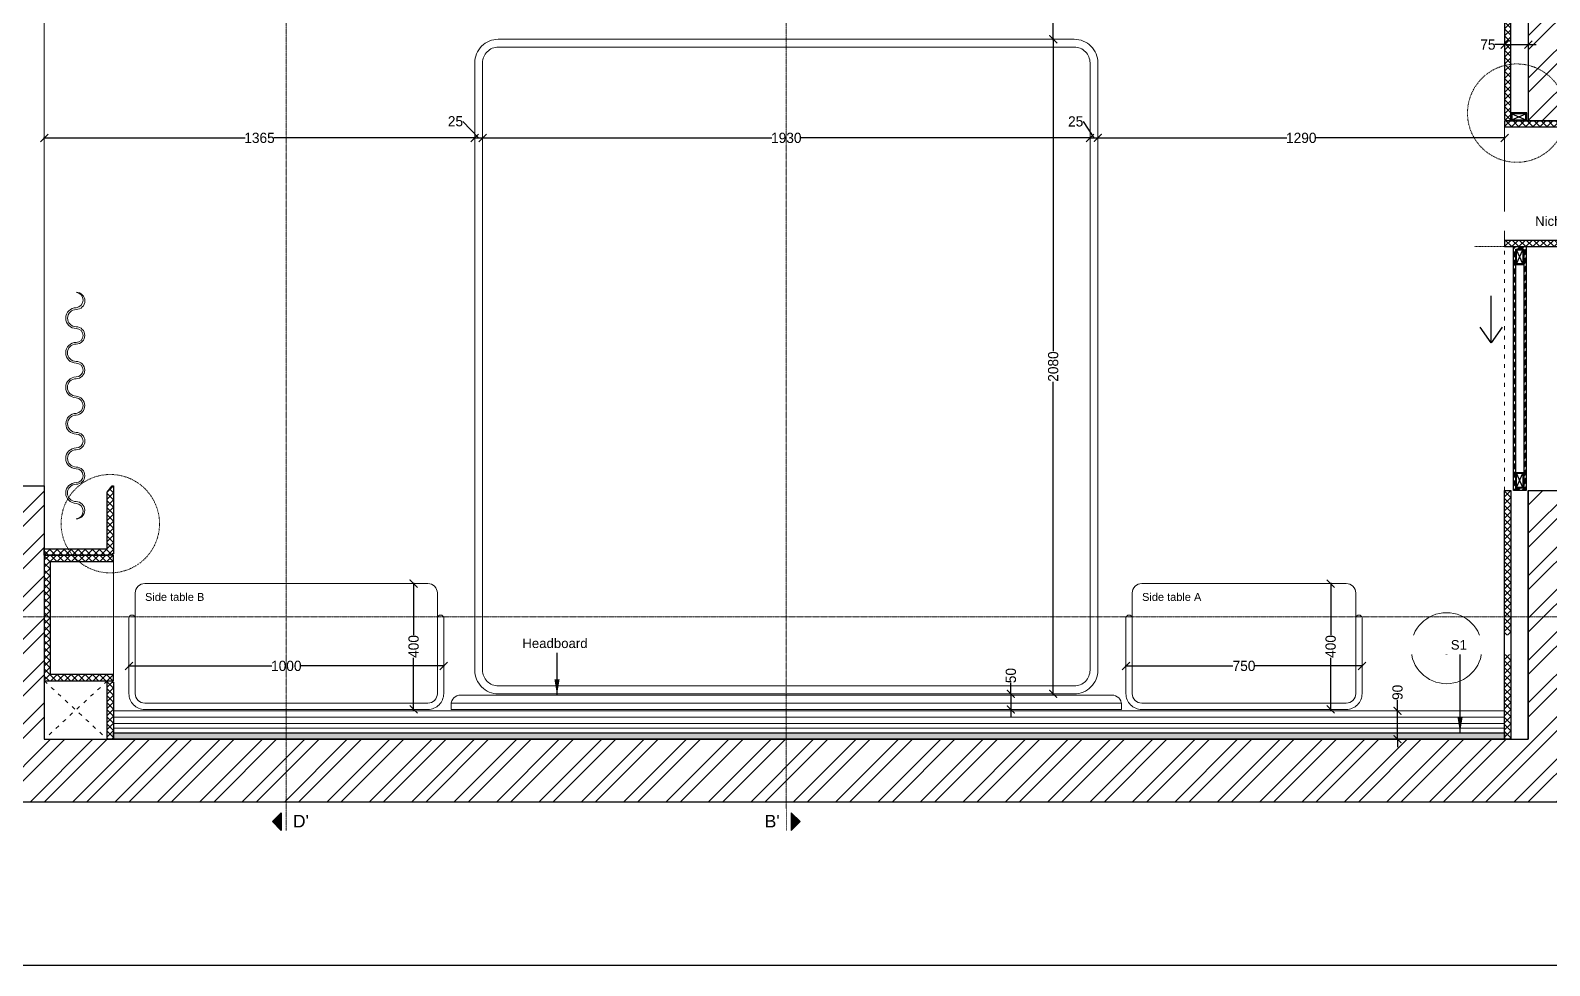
# Model space of a CAD drawing. Header units: millimetres. Extents: x 75500 to 345360, y -224327 to 19532.
# Drawn here: x 202431 to 207258, y -110574 to -107602 of the extents above; entities that cross this region are included whole.
import ezdxf

# ---------------------------------------------------------------- set-up
doc = ezdxf.new("R2010")
doc.units = ezdxf.units.MM
doc.header["$LTSCALE"] = 0.01
for name, pattern in [('ACAD_ISO03W100', [30, 12, -18]), ('CENTER', [50.8, 31.75, -6.35, 6.35, -6.35]), ('ZWCAD_ISO03W100', [30, 12, -18])]:
    doc.linetypes.add(name, pattern=pattern)
doc.layers.add('A- Ele 4', color=250, linetype='Continuous', lineweight=15, true_color=0x333333)
doc.layers.add('A- Wall Hatch', color=8, linetype='Continuous')
doc.layers.add('e .05', color=253, linetype='Continuous')
for name, color, linetype, lineweight in [('A-Ele 6', 250, 'Continuous', 0), ('A-WALL', 7, 'Continuous', 30), ('arch-e_0.1', 1, 'Continuous', 9), ('Cut', 1, 'Continuous', 25), ('ele 0.1', 252, 'Continuous', 13), ('furniture section', 7, 'Continuous', 25), ('hatch', 251, 'Continuous', 0), ('Lights', 14, 'Continuous', 20)]:
    doc.layers.add(name, color=color, linetype=linetype, lineweight=lineweight)
doc.styles.add('Arial', font='arial.ttf')
doc.styles.add('ISOCP2', font='GOTHIC.TTF')
doc.styles.get("Standard").update_dxf_attribs({"font": 'arial.ttf'})
doc.dimstyles.new('77', dxfattribs={"dimscale": 0.25, "dimtxt": 130, "dimasz": 100, "dimexe": 5, "dimexo": 1, "dimgap": 0.25, "dimtad": 0, "dimdec": 0, "dimrnd": 5, "dimzin": 0, "dimdsep": 46, "dimtxsty": 'ISOCP2', "dimblk": 'ARCHTICK', "dimcen": 0, "dimdle": 100, "dimclrd": 1, "dimclre": 256, "dimclrt": 256, "dimazin": 0, "dimtm": 1e-09, "dimtfac": 1, "dimtdec": 0, "dimtmove": 1, "dimatfit": 0, "dimfxl": 1, "dimtolj": 1, "dimtzin": 12, "dimlwd": -1, "dimlwe": -1, "dimarcsym": 0})
doc.dimstyles.new('MIGCS IN MM 1 100', dxfattribs={"dimtxt": 40, "dimasz": 30, "dimexe": 180, "dimexo": 100, "dimgap": 25, "dimtad": 0, "dimdec": 0, "dimzin": 0, "dimdsep": 46, "dimtxsty": 'Standard', "dimblk": 'ARCHTICK', "dimcen": 150, "dimse1": 1, "dimse2": 1, "dimclrd": 3, "dimclre": 3, "dimclrt": 3, "dimadec": 0, "dimazin": 0, "dimtfac": 1, "dimtdec": 0, "dimtix": 1, "dimtmove": 2, "dimatfit": 3, "dimfxl": 1, "dimtolj": 1, "dimtzin": 0, "dimarcsym": 0})

# ---------------------------------------------------------------- blocks, each defined once
blk = doc.blocks.new('ASDFGBwrg')
at = {"layer": 'Cut'}
h = blk.add_hatch(color=256, dxfattribs=at)
h.dxf.hatch_style = 1
h.paths.add_polyline_path([(87923.9, 2882.8), (87923.9, 2857.8), (87973.9, 2857.8), (87973.9, 2882.8)])
h.paths.add_polyline_path([(87926.4, 2880.3), (87926.4, 2860.3), (87971.4, 2860.3), (87971.4, 2880.3)], flags=16)
for p, q in [((87926.4, 2880.3), (87971.4, 2860.3)), ((87926.4, 2860.3), (87971.4, 2880.3))]:
    blk.add_line(p, q, dxfattribs=at)
for points in [[(87923.9, 2882.8), (87973.9, 2882.8), (87973.9, 2857.8), (87923.9, 2857.8)], [(87926.4, 2880.3), (87971.4, 2880.3), (87971.4, 2860.3), (87926.4, 2860.3)]]:
    blk.add_lwpolyline(points, close=True, dxfattribs=at)
blk = doc.blocks.new('_ARCHTICK')
at = {"color": 0, "linetype": 'ByBlock', "const_width": 0.15}
blk.add_lwpolyline([(-0.5, -0.5), (0.5, 0.5)], dxfattribs=at)
blk = doc.blocks.new('*D195')
at = {"color": 1, "ltscale": 4, "transparency": 16777216}
for p, q in [((202473.1, -107943.5), (203113.3, -107943.5)), ((203845.6, -107943.5), (203205.3, -107943.5))]:
    blk.add_line(p, q, dxfattribs=at)
at = {"layer": 'Defpoints', "color": 0, "transparency": 16777216}
for p in [(203843.1, -107943.5), (202475.6, -107991.5), (203843.1, -107991.5)]:
    blk.add_point(p, dxfattribs=at)
at = {"color": 1, "transparency": 16777216, "xscale": 25, "yscale": 25, "zscale": 25, "rotation": 180}
blk.add_blockref('_ARCHTICK', (202475.6, -107943.5), dxfattribs=at)
at = {"color": 1, "transparency": 16777216, "xscale": 25, "yscale": 25, "zscale": 25}
blk.add_blockref('_ARCHTICK', (203843.1, -107943.5), dxfattribs=at)
at = {"transparency": 16777216, "insert": (203159.3, -107943.5), "char_height": 32.5, "attachment_point": 5, "style": 'ISOCP2'}
blk.add_mtext('\\A1;1365', dxfattribs=at)
blk = doc.blocks.new('*D196')
at = {"color": 1, "ltscale": 4, "transparency": 16777216}
for p, q in [((203865.6, -107943.5), (204786.8, -107943.5)), ((205800.6, -107943.5), (204879.4, -107943.5))]:
    blk.add_line(p, q, dxfattribs=at)
at = {"layer": 'Defpoints', "color": 0, "transparency": 16777216}
for p in [(205798.1, -107943.5), (203868.1, -108056.2), (205798.1, -108056.2)]:
    blk.add_point(p, dxfattribs=at)
at = {"color": 1, "transparency": 16777216, "xscale": 25, "yscale": 25, "zscale": 25, "rotation": 180}
blk.add_blockref('_ARCHTICK', (203868.1, -107943.5), dxfattribs=at)
at = {"color": 1, "transparency": 16777216, "xscale": 25, "yscale": 25, "zscale": 25}
blk.add_blockref('_ARCHTICK', (205798.1, -107943.5), dxfattribs=at)
at = {"transparency": 16777216, "insert": (204833.1, -107943.5), "char_height": 32.5, "attachment_point": 5, "style": 'ISOCP2'}
blk.add_mtext('\\A1;1930', dxfattribs=at)
blk = doc.blocks.new('*D197')
at = {"color": 1, "ltscale": 4, "transparency": 16777216}
for p, q in [((205820.6, -107943.5), (206423.1, -107943.5)), ((207118.1, -107943.5), (206515.6, -107943.5))]:
    blk.add_line(p, q, dxfattribs=at)
at = {"layer": 'Defpoints', "color": 0, "transparency": 16777216}
for p in [(207115.6, -107943.5), (205823.1, -108033), (207115.6, -108033)]:
    blk.add_point(p, dxfattribs=at)
at = {"color": 1, "transparency": 16777216, "xscale": 25, "yscale": 25, "zscale": 25, "rotation": 180}
blk.add_blockref('_ARCHTICK', (205823.1, -107943.5), dxfattribs=at)
at = {"color": 1, "transparency": 16777216, "xscale": 25, "yscale": 25, "zscale": 25}
blk.add_blockref('_ARCHTICK', (207115.6, -107943.5), dxfattribs=at)
at = {"transparency": 16777216, "insert": (206469.3, -107943.5), "char_height": 32.5, "attachment_point": 5, "style": 'ISOCP2'}
blk.add_mtext('\\A1;1290', dxfattribs=at)
blk = doc.blocks.new('*D198')
at = {"color": 1, "ltscale": 4, "transparency": 16777216}
for p, q in [((203805.3, -107890.8), (203805.4, -107890.8)), ((203805.4, -107890.8), (203855.6, -107943.5)), ((203843.1, -107943.5), (203818.1, -107943.5)), ((203843.1, -107943.5), (203868.1, -107943.5)), ((203868.1, -107943.5), (203893.1, -107943.5))]:
    blk.add_line(p, q, dxfattribs=at)
at = {"layer": 'Defpoints', "color": 0, "transparency": 16777216}
for p in [(203868.1, -107943.5), (203843.1, -108056.2), (203868.1, -108056.2)]:
    blk.add_point(p, dxfattribs=at)
at = {"color": 1, "transparency": 16777216, "xscale": 25, "yscale": 25, "zscale": 25}
blk.add_blockref('_ARCHTICK', (203843.1, -107943.5), dxfattribs=at)
at = {"color": 1, "transparency": 16777216, "xscale": 25, "yscale": 25, "zscale": 25, "rotation": 180}
blk.add_blockref('_ARCHTICK', (203868.1, -107943.5), dxfattribs=at)
at = {"transparency": 16777216, "insert": (203781.9, -107890.8), "char_height": 32.5, "attachment_point": 5, "style": 'ISOCP2'}
blk.add_mtext('\\A1;25', dxfattribs=at)
blk = doc.blocks.new('*D199')
at = {"color": 1, "ltscale": 4, "transparency": 16777216}
for p, q in [((205776.1, -107891.2), (205776.2, -107891.2)), ((205776.2, -107891.2), (205810.6, -107943.5)), ((205798.1, -107943.5), (205773.1, -107943.5)), ((205798.1, -107943.5), (205823.1, -107943.5)), ((205823.1, -107943.5), (205848.1, -107943.5))]:
    blk.add_line(p, q, dxfattribs=at)
at = {"layer": 'Defpoints', "color": 0, "transparency": 16777216}
for p in [(205823.1, -107943.5), (205798.1, -108056.2), (205823.1, -108056.2)]:
    blk.add_point(p, dxfattribs=at)
at = {"color": 1, "transparency": 16777216, "xscale": 25, "yscale": 25, "zscale": 25}
blk.add_blockref('_ARCHTICK', (205798.1, -107943.5), dxfattribs=at)
at = {"color": 1, "transparency": 16777216, "xscale": 25, "yscale": 25, "zscale": 25, "rotation": 180}
blk.add_blockref('_ARCHTICK', (205823.1, -107943.5), dxfattribs=at)
at = {"transparency": 16777216, "insert": (205752.6, -107891.2), "char_height": 32.5, "attachment_point": 5, "style": 'ISOCP2'}
blk.add_mtext('\\A1;25', dxfattribs=at)
blk = doc.blocks.new('*D200')
at = {"color": 1, "ltscale": 4, "transparency": 16777216}
for p, q in [((206562.8, -109357), (206562.8, -109523.1)), ((206562.8, -109762), (206562.8, -109595.9))]:
    blk.add_line(p, q, dxfattribs=at)
at = {"layer": 'Defpoints', "color": 0, "transparency": 16777216}
for p in [(206544.7, -109359.5), (206562.8, -109359.5), (206544.7, -109759.5)]:
    blk.add_point(p, dxfattribs=at)
at = {"color": 1, "transparency": 16777216, "xscale": 25, "yscale": 25, "zscale": 25}
for p, rotation in [((206562.8, -109359.5), 90), ((206562.8, -109759.5), 270)]:
    blk.add_blockref('_ARCHTICK', p, dxfattribs=dict(at, rotation=rotation))
at = {"transparency": 16777216, "insert": (206562.8, -109559.5), "char_height": 32.5, "attachment_point": 5, "rotation": 90, "style": 'ISOCP2'}
blk.add_mtext('\\A1;400', dxfattribs=at)
blk = doc.blocks.new('*D201')
at = {"color": 1, "ltscale": 4, "transparency": 16777216}
for p, q in [((202742, -109621.3), (203198.2, -109621.3)), ((203747, -109621.3), (203290.7, -109621.3))]:
    blk.add_line(p, q, dxfattribs=at)
at = {"layer": 'Defpoints', "color": 0, "transparency": 16777216}
for p in [(203744.5, -109621.3), (202744.5, -109632.7), (203744.5, -109632.7)]:
    blk.add_point(p, dxfattribs=at)
at = {"color": 1, "transparency": 16777216, "xscale": 25, "yscale": 25, "zscale": 25, "rotation": 180}
blk.add_blockref('_ARCHTICK', (202744.5, -109621.3), dxfattribs=at)
at = {"color": 1, "transparency": 16777216, "xscale": 25, "yscale": 25, "zscale": 25}
blk.add_blockref('_ARCHTICK', (203744.5, -109621.3), dxfattribs=at)
at = {"transparency": 16777216, "insert": (203244.5, -109621.3), "char_height": 32.5, "attachment_point": 5, "style": 'ISOCP2'}
blk.add_mtext('\\A1;1000', dxfattribs=at)
blk = doc.blocks.new('*D202')
at = {"color": 1, "ltscale": 4, "transparency": 16777216}
for p, q in [((203649, -109357), (203649, -109523.1)), ((203649, -109762), (203649, -109595.9))]:
    blk.add_line(p, q, dxfattribs=at)
at = {"layer": 'Defpoints', "color": 0, "transparency": 16777216}
for p in [(203631, -109359.5), (203649, -109359.5), (203631, -109759.5)]:
    blk.add_point(p, dxfattribs=at)
at = {"color": 1, "transparency": 16777216, "xscale": 25, "yscale": 25, "zscale": 25}
for p, rotation in [((203649, -109359.5), 90), ((203649, -109759.5), 270)]:
    blk.add_blockref('_ARCHTICK', p, dxfattribs=dict(at, rotation=rotation))
at = {"transparency": 16777216, "insert": (203649, -109559.5), "char_height": 32.5, "attachment_point": 5, "rotation": 90, "style": 'ISOCP2'}
blk.add_mtext('\\A1;400', dxfattribs=at)
blk = doc.blocks.new('*D203')
at = {"color": 1, "ltscale": 4, "transparency": 16777216}
for p, q in [((206775.2, -109764), (206775.2, -109728.7)), ((206775.2, -109764), (206775.2, -109739)), ((206775.2, -109854), (206775.2, -109764)), ((206775.2, -109854), (206775.2, -109879))]:
    blk.add_line(p, q, dxfattribs=at)
at = {"layer": 'Defpoints', "color": 0, "transparency": 16777216}
for p in [(206775.2, -109764), (206831.5, -109764), (206831.5, -109854)]:
    blk.add_point(p, dxfattribs=at)
at = {"color": 1, "transparency": 16777216, "xscale": 25, "yscale": 25, "zscale": 25}
for p, rotation in [((206775.2, -109764), 270), ((206775.2, -109854), 90)]:
    blk.add_blockref('_ARCHTICK', p, dxfattribs=dict(at, rotation=rotation))
at = {"transparency": 16777216, "insert": (206775.2, -109705.4), "char_height": 32.5, "attachment_point": 5, "rotation": 90, "style": 'ISOCP2'}
blk.add_mtext('\\A1;90', dxfattribs=at)
blk = doc.blocks.new('*D204')
at = {"color": 1, "ltscale": 4, "transparency": 16777216}
for p, q in [((205909.9, -109621.3), (206252.1, -109621.3)), ((206664.9, -109621.3), (206322.7, -109621.3))]:
    blk.add_line(p, q, dxfattribs=at)
at = {"layer": 'Defpoints', "color": 0, "transparency": 16777216}
for p in [(205912.4, -109549.5), (206662.4, -109549.5), (206662.4, -109621.3)]:
    blk.add_point(p, dxfattribs=at)
at = {"color": 1, "transparency": 16777216, "xscale": 25, "yscale": 25, "zscale": 25, "rotation": 180}
blk.add_blockref('_ARCHTICK', (205912.4, -109621.3), dxfattribs=at)
at = {"color": 1, "transparency": 16777216, "xscale": 25, "yscale": 25, "zscale": 25}
blk.add_blockref('_ARCHTICK', (206662.4, -109621.3), dxfattribs=at)
at = {"transparency": 16777216, "insert": (206287.4, -109621.3), "char_height": 32.5, "attachment_point": 5, "style": 'ISOCP2'}
blk.add_mtext('\\A1;750', dxfattribs=at)
blk = doc.blocks.new('*D212')
at = {"color": 1, "ltscale": 4, "transparency": 16777216}
for p, q in [((205681.2, -106585.5), (205681.2, -107062.7)), ((205681.2, -107632.5), (205681.2, -107155.3))]:
    blk.add_line(p, q, dxfattribs=at)
at = {"layer": 'Defpoints', "color": 0, "transparency": 16777216}
for p in [(205635.5, -106588), (205635.5, -107630), (205681.2, -107630)]:
    blk.add_point(p, dxfattribs=at)
at = {"color": 1, "transparency": 16777216, "xscale": 25, "yscale": 25, "zscale": 25}
for p, rotation in [((205681.2, -106588), 90), ((205681.2, -107630), 270)]:
    blk.add_blockref('_ARCHTICK', p, dxfattribs=dict(at, rotation=rotation))
at = {"transparency": 16777216, "insert": (205681.2, -107109), "char_height": 32.5, "attachment_point": 5, "rotation": 90, "style": 'ISOCP2'}
blk.add_mtext('\\A1;1040', dxfattribs=at)
blk = doc.blocks.new('*D213')
at = {"color": 1, "ltscale": 4, "transparency": 16777216}
for p, q in [((205681.2, -107627.5), (205681.2, -108621.2)), ((205681.2, -109712.5), (205681.2, -108718.8))]:
    blk.add_line(p, q, dxfattribs=at)
at = {"layer": 'Defpoints', "color": 0, "transparency": 16777216}
for p in [(205705.2, -107630), (205681.2, -109710), (205705.2, -109710)]:
    blk.add_point(p, dxfattribs=at)
at = {"color": 1, "transparency": 16777216, "xscale": 25, "yscale": 25, "zscale": 25}
for p, rotation in [((205681.2, -107630), 90), ((205681.2, -109710), 270)]:
    blk.add_blockref('_ARCHTICK', p, dxfattribs=dict(at, rotation=rotation))
at = {"transparency": 16777216, "insert": (205681.2, -108670), "char_height": 32.5, "attachment_point": 5, "rotation": 90, "style": 'ISOCP2'}
blk.add_mtext('\\A1;2080', dxfattribs=at)
blk = doc.blocks.new('*D214')
at = {"color": 1, "ltscale": 4, "transparency": 16777216}
for p, q in [((205546.7, -109710), (205546.7, -109675.5)), ((205546.7, -109710), (205546.7, -109685)), ((205546.7, -109710), (205546.7, -109760)), ((205546.7, -109760), (205546.7, -109785))]:
    blk.add_line(p, q, dxfattribs=at)
at = {"layer": 'Defpoints', "color": 0, "transparency": 16777216}
for p in [(205570.7, -109710), (205546.7, -109760), (205570.7, -109760)]:
    blk.add_point(p, dxfattribs=at)
at = {"color": 1, "transparency": 16777216, "xscale": 25, "yscale": 25, "zscale": 25}
for p, rotation in [((205546.7, -109710), 270), ((205546.7, -109760), 90)]:
    blk.add_blockref('_ARCHTICK', p, dxfattribs=dict(at, rotation=rotation))
at = {"transparency": 16777216, "insert": (205546.7, -109652), "char_height": 32.5, "attachment_point": 5, "rotation": 90, "style": 'ISOCP2'}
blk.add_mtext('\\A1;50', dxfattribs=at)
blk = doc.blocks.new('jyhtgrefdwas-flat-38-flat-1-flat-1')
at = {"layer": 'Lights', "lineweight": 30, "ltscale": 300}
h = blk.add_hatch(color=256, dxfattribs=at)
h.dxf.hatch_style = 1
h.paths.add_polyline_path([(-27.8, 0), (0, 27.8), (27.8, 0)])
blk.add_lwpolyline([(-27.8, 0), (0, 27.8), (27.8, 0), (-27.8, 0)], dxfattribs=at)
blk = doc.blocks.new('*D333')
at = {"color": 1, "ltscale": 4, "transparency": 16777216}
for p, q in [((207115.6, -107647), (207084.8, -107647)), ((207115.6, -107647), (207090.6, -107647)), ((207115.6, -107647), (207190.6, -107647)), ((207190.6, -107647), (207215.6, -107647))]:
    blk.add_line(p, q, dxfattribs=at)
at = {"layer": 'Defpoints', "color": 0, "transparency": 16777216}
for p in [(207115.6, -107652), (207190.6, -107647), (207190.6, -107652)]:
    blk.add_point(p, dxfattribs=at)
at = {"color": 1, "transparency": 16777216, "xscale": 25, "yscale": 25, "zscale": 25}
blk.add_blockref('_ARCHTICK', (207115.6, -107647), dxfattribs=at)
at = {"color": 1, "transparency": 16777216, "xscale": 25, "yscale": 25, "zscale": 25, "rotation": 180}
blk.add_blockref('_ARCHTICK', (207190.6, -107647), dxfattribs=at)
at = {"transparency": 16777216, "insert": (207062.3, -107647), "char_height": 32.5, "attachment_point": 5, "style": 'ISOCP2'}
blk.add_mtext('\\A1;75', dxfattribs=at)

msp = doc.modelspace()

# ---------------------------------------------------------------- hatches: boundary and pattern name
at = {"layer": 'arch-e_0.1'}
h = msp.add_hatch(color=256, dxfattribs=at)
h.dxf.hatch_style = 1
h.paths.add_polyline_path([(207090.6, -105964), (207090.6, -106134), (207190.6, -106134), (207190.6, -107889), (208900.6, -107889), (208900.6, -107719), (207360.6, -107719), (207360.6, -106134), (211070.6, -106134), (211070.6, -107719), (210995.6, -107719), (210995.6, -107889), (211070.6, -107889), (211070.6, -109854), (210855.6, -109854), (210855.6, -110054), (211617.5, -110054), (211617.5, -109854), (211240.6, -109854), (211240.6, -106134), (211355.6, -106134), (211355.6, -105964)])
h.paths.add_polyline_path([(207090.6, -105964), (207090.6, -106134), (207190.6, -106134), (207190.6, -107889), (208900.6, -107889), (208900.6, -107719), (207360.6, -107719), (207360.6, -106134), (211070.6, -106134), (211070.6, -107719), (210995.6, -107719), (210995.6, -107889), (211070.6, -107889), (211070.6, -109854), (210855.6, -109854), (210855.6, -110054), (211617.5, -110054), (211617.5, -109854), (211240.6, -109854), (211240.6, -106134), (211355.6, -106134), (211355.6, -105964)])
at = {"layer": 'hatch'}
h = msp.add_hatch(dxfattribs=at)
h.set_pattern_fill('ANSI32', color=256, scale=10, angle=180)
h.set_pattern_definition([(225, (207090.58, -110054.01), (67.3519, -67.3519), []), (225, (207045.68, -110054.01), (67.3519, -67.3519), [])])
h.paths.add_polyline_path([(207090.6, -105964), (207090.6, -106134), (207190.6, -106134), (207190.6, -107889), (208900.6, -107889), (208900.6, -107719), (207360.6, -107719), (207360.6, -106134), (211070.6, -106134), (211070.6, -107719), (210995.6, -107719), (210995.6, -107889), (211070.6, -107889), (211070.6, -109854), (210855.6, -109854), (210855.6, -110054), (211617.5, -110054), (211617.5, -109854), (211240.6, -109854), (211240.6, -106134), (211355.6, -106134), (211355.6, -105964)])
h = msp.add_hatch(dxfattribs=at)
h.set_pattern_fill('ANSI37', color=256, scale=5, angle=180)
h.set_pattern_definition([(225, (207115.58, -107889.013), (11.22532, -11.22532), []), (315, (207115.58, -107889.013), (11.22532, 11.22532), [])])
h.paths.add_polyline_path([(207115.6, -107885), (207115.6, -106188), (207119.6, -106188), (207119.6, -106184), (207135.6, -106184), (207135.6, -107889), (207119.6, -107889), (207119.6, -107885)])
h = msp.add_hatch(dxfattribs=at)
h.set_pattern_fill('ANSI32', color=256, scale=10, angle=180)
h.set_pattern_definition([(225, (202205.58, -110054.01), (67.3519, -67.3519), []), (225, (202160.68, -110054.01), (67.3519, -67.3519), [])])
h.paths.add_polyline_path([(202205.6, -110054), (202205.6, -109854), (202305.6, -109854), (202305.6, -109049), (202475.6, -109049), (202475.6, -109854), (207190.6, -109854), (207190.6, -109064), (207360.6, -109064), (207360.6, -109854), (209825.6, -109854), (209825.6, -107889), (209755.6, -107889), (209755.6, -107719), (210215.6, -107719), (210215.6, -107889), (209995.6, -107889), (209995.6, -109854), (210155.6, -109854), (210155.6, -110054)])
h = msp.add_hatch(dxfattribs=at)
h.set_pattern_fill('ANSI37', color=256, scale=5, angle=180)
h.set_pattern_definition([(225, (207115.58, -108289.013), (11.2253, -11.2253), []), (315, (207115.58, -108289.013), (11.2253, 11.2253), [])])
h.paths.add_polyline_path([(207115.6, -107889), (207115.6, -107908), (207340.6, -107908), (207340.6, -108269), (207115.6, -108269), (207115.6, -108289), (207360.6, -108289), (207360.6, -107889)])
h = msp.add_hatch(dxfattribs=at)
h.set_pattern_fill('ANSI34', color=256, angle=360)
h.set_pattern_definition([(45, (207143.49, -109064.013), (-13.4704, 13.4704), []), (45, (207147.98, -109064.013), (-13.4704, 13.4704), []), (45, (207152.47, -109064.013), (-13.4704, 13.4704), []), (45, (207156.96, -109064.013), (-13.4704, 13.4704), [])])
h.paths.add_polyline_path([(207143.5, -108289), (207143.5, -109064), (207183.5, -109064), (207183.5, -108289)])
h.paths.add_polyline_path([(207151, -108296.5), (207151, -109056.5), (207176, -109056.5), (207176, -108296.5)], flags=16)
h = msp.add_hatch(dxfattribs=at)
h.set_pattern_fill('ANSI37', color=256, scale=5, angle=180)
h.set_pattern_definition([(225, (202695.58, -109049.013), (11.2253, -11.2253), []), (315, (202695.58, -109049.013), (11.2253, 11.2253), [])])
h.paths.add_polyline_path([(202475.6, -109269), (202475.6, -109249), (202675.6, -109249), (202675.6, -109069), (202691.6, -109049), (202695.6, -109049), (202695.6, -109265), (202691.6, -109265), (202691.6, -109269)])
h = msp.add_hatch(dxfattribs=at)
h.set_pattern_fill('ANSI37', color=256, scale=5, angle=180)
h.set_pattern_definition([(225, (207135.58, -109064.013), (11.22532, -11.22532), []), (315, (207135.58, -109064.013), (11.22532, 11.22532), [])])
h.paths.add_polyline_path([(207115.6, -109064), (207115.6, -109854), (207135.6, -109854), (207135.6, -109064)])
h = msp.add_hatch(dxfattribs=at)
h.set_pattern_fill('ANSI37', color=256, scale=5, angle=180)
h.set_pattern_definition([(225, (202695.58, -109649.013), (11.2253, -11.2253), []), (315, (202695.58, -109649.013), (11.2253, 11.2253), [])])
h.paths.add_polyline_path([(202475.6, -109669), (202475.6, -109269), (202695.6, -109269), (202695.6, -109289), (202495.6, -109289), (202495.6, -109649), (202695.6, -109649), (202695.6, -109669)])
h = msp.add_hatch(dxfattribs=at)
h.set_pattern_fill('ANSI37', color=256, scale=5, angle=180)
h.set_pattern_definition([(225, (202695.58, -109669.013), (11.2253, -11.2253), []), (315, (202695.58, -109669.013), (11.2253, 11.2253), [])])
h.paths.add_polyline_path([(202675.6, -109669), (202675.6, -109854), (202695.6, -109854), (202695.6, -109673), (202691.6, -109673), (202691.6, -109669)])
h = msp.add_hatch(dxfattribs=at)
h.set_pattern_fill('ANSI33', color=256, scale=2, angle=180)
h.set_pattern_definition([(225, (202695.58, -109854.013), (8.980256, -8.980256), []), (225, (202686.6, -109854.013), (8.980256, -8.980256), [6.35, -3.175])])
h.paths.add_polyline_path([(202695.6, -109834), (202695.6, -109854), (207115.6, -109854), (207115.6, -109834)])

# ---------------------------------------------------------------- linework, layer by layer
at = {"color": 8, "linetype": 'Continuous', "lineweight": 5}
for p, q in [((202475.6, -109049), (202475.6, -106934)), ((203768.1, -109744), (203768.1, -109744))]:
    msp.add_line(p, q, dxfattribs=at)
at = {"ltscale": 4}
msp.add_line((205898.1, -109744), (205898.1, -109744), dxfattribs=at)
at = {"layer": 'A- Ele 4', "linetype": 'ZWCAD_ISO03W100', "ltscale": 0.02}
msp.add_line((207115.6, -108289), (207019.7, -108289), dxfattribs=at)
at = {"layer": 'A- Ele 4', "linetype": 'ZWCAD_ISO03W100', "ltscale": 100}
for p, q in [((207115.6, -109064), (207115.6, -108289)), ((202475.6, -109669), (202675.6, -109854)), ((202675.6, -109669), (202475.6, -109854))]:
    msp.add_line(p, q, dxfattribs=at)
at = {"layer": 'A- Ele 4', "ltscale": 100}
for radius in [112.8, 19.9]:
    msp.add_circle((206930.9, -109564.9), radius, dxfattribs=at)
at = {"layer": 'A-Ele 6', "color": 14, "linetype": 'ZWCAD_ISO03W100', "ltscale": 10}
for centre in [(207153.9, -107864.7), (202685.3, -109169.3)]:
    msp.add_circle(centre, 156.3, dxfattribs=at)
at = {"layer": 'A-WALL'}
msp.add_lwpolyline([(211617.5, -109854), (211240.6, -109854), (211240.6, -106134), (211355.6, -106134), (211355.6, -105964), (207090.6, -105964), (207090.6, -106134), (207190.6, -106134), (207190.6, -107889), (208900.6, -107889), (208900.6, -107719), (207360.6, -107719), (207360.6, -106134), (211070.6, -106134), (211070.6, -107719), (210995.6, -107719), (210995.6, -107889), (211070.6, -107889), (211070.6, -109854), (210855.6, -109854), (210855.6, -110054), (211617.5, -110054)], close=True, dxfattribs=at)
at = {"layer": 'Defpoints'}
for p, q in [((202475.6, -109249), (202675.6, -109249)), ((202475.6, -109269), (202675.6, -109269)), ((202475.6, -109669), (202675.6, -109669)), ((202475.6, -109669), (202675.6, -109669))]:
    msp.add_line(p, q, dxfattribs=at)
at = {"layer": 'e .05', "linetype": 'Continuous', "lineweight": 5}
msp.add_line((202695.6, -109649), (202695.6, -109289), dxfattribs=at)
for points in [[(205748.1, -107630), (203918.1, -107630, 0.414214), (203843.1, -107705), (203843.1, -109635, 0.414214), (203918.1, -109710), (205748.1, -109710, 0.414214), (205823.1, -109635), (205823.1, -107705, 0.414214)], [(205748.1, -107655), (203918.1, -107655, 0.414214), (203868.1, -107705), (203868.1, -109635, 0.414214), (203918.1, -109685), (205748.1, -109685, 0.414214), (205798.1, -109635), (205798.1, -107705, 0.414214)], [(202794.5, -109359.5), (203694.5, -109359.5, -0.414214), (203724.5, -109389.5), (203724.5, -109709.5, -0.414214), (203694.5, -109739.5), (202794.5, -109739.5, -0.414214), (202764.5, -109709.5), (202764.5, -109389.5, -0.414214)], [(205962.4, -109359.5), (206612.4, -109359.5, -0.414214), (206642.4, -109389.5), (206642.4, -109709.5, -0.414214), (206612.4, -109739.5), (205962.4, -109739.5, -0.414214), (205932.4, -109709.5), (205932.4, -109389.5, -0.414214)], [(203724.5, -109468.5), (203724.5, -109709.5, -0.414214), (203694.5, -109739.5), (202794.5, -109739.5, -0.414214), (202764.5, -109709.5), (202764.5, -109468.5, 0.900618), (202744.5, -109468.5), (202744.5, -109709.5, 0.414214), (202794.5, -109759.5), (203694.5, -109759.5, 0.414214), (203744.5, -109709.5), (203744.5, -109468.5, 0.900618)], [(206642.4, -109468.5), (206642.4, -109709.5, -0.414214), (206612.4, -109739.5), (205962.4, -109739.5, -0.414214), (205932.4, -109709.5), (205932.4, -109468.5, 0.900618), (205912.4, -109468.5), (205912.4, -109709.5, 0.414214), (205962.4, -109759.5), (206612.4, -109759.5, 0.414214), (206662.4, -109709.5), (206662.4, -109468.5, 0.900618)]]:
    msp.add_lwpolyline(points, format="xyb", close=True, dxfattribs=at)
msp.add_lwpolyline([(205898.1, -109744, 0.414214), (205868.1, -109714), (203798.1, -109714, 0.414214), (203768.1, -109744)], format="xyb", dxfattribs=at)
for points in [[(202695.6, -109764), (207115.6, -109764), (207115.6, -109784), (202695.6, -109784)], [(203768.1, -109740), (205898.1, -109740), (205898.1, -109760), (203768.1, -109760)], [(202695.6, -109784), (207115.6, -109784), (207115.6, -109804), (202695.6, -109804)]]:
    msp.add_lwpolyline(points, close=True, dxfattribs=at)
at = {"layer": 'ele 0.1'}
for centre, radius, start, end in [((202574.2, -108458.5), 24.9, 276.2588, 83.5784), ((202576.9, -108461.2), 27.5, 269.9186, 89.9186), ((202576.8, -108516.2), 33, 89.9186, 269.9186), ((202576.8, -108516.2), 27.5, 89.9186, 269.9186), ((202576.8, -108571.2), 27.5, 269.9186, 89.9186), ((202576.8, -108571.2), 22, 269.9186, 89.9186), ((202576.7, -108626.2), 33, 89.9186, 269.9186), ((202576.7, -108626.2), 27.5, 89.9186, 269.9186), ((202576.6, -108681.2), 27.5, 269.9186, 89.9186), ((202576.5, -108736.2), 33, 89.9186, 269.9186), ((202576.6, -108681.2), 22, 269.9186, 89.9186), ((202576.5, -108736.2), 27.5, 89.9186, 269.9186), ((202573.7, -108794), 24.9, 276.2588, 83.5784), ((202573.7, -108794), 30.4, 276.3604, 84.6752), ((202577, -108851.7), 33, 89.9186, 269.9186), ((202577, -108851.7), 27.5, 89.9186, 269.9186), ((202576.9, -108906.7), 27.5, 269.9186, 89.9186), ((202576.9, -108906.7), 22, 269.9186, 89.9186), ((202576.8, -108961.7), 33, 89.9186, 269.9186), ((202576.8, -108961.7), 27.5, 89.9186, 269.9186), ((202576.8, -109016.7), 27.5, 269.9186, 89.9186), ((202576.8, -109016.7), 22, 269.9186, 89.9186), ((202576.7, -109071.7), 33, 89.9186, 269.9186), ((202576.7, -109071.7), 27.5, 89.9186, 269.9186), ((202576.6, -109126.7), 27.5, 269.9186, 89.9186), ((202573.8, -109129.5), 24.9, 276.2588, 83.5784)]:
    msp.add_arc(centre, radius, start, end, dxfattribs=at)
at = {"layer": 'furniture section'}
for points in [[(207115.6, -107885), (207119.6, -107885), (207119.6, -107889), (207135.6, -107889), (207135.6, -106184), (207119.6, -106184), (207119.6, -106188), (207115.6, -106188)], [(202675.6, -109069), (202691.6, -109049), (202695.6, -109049), (202695.6, -109265), (202691.6, -109265), (202691.6, -109269), (202475.6, -109269), (202475.6, -109249), (202675.6, -109249)], [(202475.6, -109669), (202695.6, -109669), (202695.6, -109649), (202495.6, -109649), (202495.6, -109289), (202695.6, -109289), (202695.6, -109269), (202475.6, -109269)], [(202675.6, -109669), (202691.6, -109669), (202691.6, -109673), (202695.6, -109673), (202695.6, -109854), (202675.6, -109854)]]:
    msp.add_lwpolyline(points, close=True, dxfattribs=at)
at = {"layer": 'furniture section', "color": 0}
for points in [[(207143.5, -108289), (207183.5, -108289), (207183.5, -109064), (207143.5, -109064)], [(207151, -108296.5), (207176, -108296.5), (207176, -109056.5), (207151, -109056.5)], [(202695.6, -109834), (207115.6, -109834), (207115.6, -109854), (202695.6, -109854)]]:
    msp.add_lwpolyline(points, close=True, dxfattribs=at)
at = {"layer": 'hatch'}
msp.add_line((207115.6, -108269), (207115.6, -107908), dxfattribs=at)
at = {"layer": 'Lights', "linetype": 'CENTER', "ltscale": 10}
for p, q in [((203244.5, -110143.8), (203244.5, -105898.7)), ((204833.1, -110143.8), (204833.1, -105898.7)), ((202200.5, -109465.3), (207455.3, -109465.3))]:
    msp.add_line(p, q, dxfattribs=at)
at = {"layer": 'Lights'}
msp.add_line((202695.6, -109819.5), (207115.6, -109819.5), dxfattribs=at)

# ---------------------------------------------------------------- block references
at = {"layer": 'Cut', "xscale": -1, "rotation": 179.9999999999994}
msp.add_blockref('ASDFGBwrg', (119211.7, -105006.2), dxfattribs=at)
at = {"layer": 'Cut', "rotation": 89.99999999999991}
for p in [(210033.8, -196270.4), (210033.8, -196980.4)]:
    msp.add_blockref('ASDFGBwrg', p, dxfattribs=at)
at = {"layer": 'Lights', "linetype": 'CENTER', "ltscale": 10, "rotation": 89.99999999999996}
msp.add_blockref('jyhtgrefdwas-flat-38-flat-1-flat-1', (203228.4, -110116), dxfattribs=at)
at = {"layer": 'Lights', "linetype": 'CENTER', "ltscale": 10, "xscale": -1, "rotation": 270.0000000000001}
msp.add_blockref('jyhtgrefdwas-flat-38-flat-1-flat-1', (204849.1, -110116), dxfattribs=at)

# ---------------------------------------------------------------- dimensions: what is measured, and where the dimension line sits
at = {"ltscale": 4}
for p1, p2, distance, picture, middle in [((205635.5, -106588), (205635.5, -107630), 45.6, '*D212', (205681.2, -107109)), ((205705.2, -107630), (205705.2, -109710), -24, '*D213', (205681.2, -108670)), ((202475.5797014, -107991.5130453), (203843.0797014, -107991.5130453), 48.0599497, '*D195', (203159.3297014, -107943.4530956)), ((203868.1, -108056.2), (205798.1, -108056.2), 112.8, '*D196', (204833.1, -107943.5)), ((205823.0797014, -108033.0244844), (207115.5797014, -108033.0244844), 89.5713888, '*D197', (206469.3297014, -107943.4530956)), ((203631, -109759.5), (203631, -109359.5), -18, '*D202', (203649, -109559.5)), ((206544.7, -109759.5), (206544.7, -109359.5), -18, '*D200', (206562.8, -109559.5)), ((205912.4, -109549.5), (206662.4, -109549.5), -71.8, '*D204', (206287.4, -109621.3)), ((202744.5, -109632.7), (203744.5, -109632.7), 11.5, '*D201', (203244.5, -109621.3))]:
    dim = msp.add_aligned_dim(p1=p1, p2=p2, distance=distance, dimstyle='77', override={"dimpost": '\\X', "dimblk": 'ARCHTICK', "dimdle": 10, "dimse1": 1, "dimse2": 1, "dimclre": 253}, dxfattribs=at)
    dim.commit()
    dim.dimension.update_dxf_attribs({"geometry": picture, "text_midpoint": middle})
for base, p1, p2, angle, override, picture, middle in [((207190.6, -107647), (207115.6, -107652), (207190.6, -107652), 0, {"dimpost": '\\X', "dimblk": 'ARCHTICK', "dimdle": 10, "dimse1": 1, "dimse2": 1, "dimclre": 253}, '*D333', (207062.3, -107647)), ((203868.1, -107943.5), (203843.1, -108056.2), (203868.1, -108056.2), 0, {"dimpost": '\\X', "dimblk": 'ARCHTICK', "dimdle": 10, "dimse1": 1, "dimse2": 1, "dimclre": 253}, '*D198', (203805.3, -107890.8)), ((205823.1, -107943.5), (205798.1, -108056.2), (205823.1, -108056.2), 0, {"dimpost": '\\X', "dimblk": 'ARCHTICK', "dimse1": 1, "dimse2": 1, "dimclre": 253}, '*D199', (205776, -107891.2)), ((205546.7, -109760), (205570.7, -109710), (205570.7, -109760), 270, {"dimpost": '\\X', "dimblk": 'ARCHTICK', "dimdle": 10, "dimse1": 1, "dimse2": 1, "dimclre": 253}, '*D214', (205546.7, -109652)), ((206775.2, -109764), (206831.5, -109854), (206831.5, -109764), 90, {"dimpost": '\\X', "dimblk": 'ARCHTICK', "dimdle": 10, "dimse1": 1, "dimse2": 1, "dimclre": 253}, '*D203', (206775.2, -109705.4))]:
    dim = msp.add_linear_dim(base=base, p1=p1, p2=p2, angle=angle, dimstyle='77', override=override, dxfattribs=at)
    dim.commit()
    dim.dimension.update_dxf_attribs({"geometry": picture, "text_midpoint": middle, "dimtype": 161})

# ---------------------------------------------------------------- leaders
at = {"layer": 'A- Ele 4', "color": 8}
for points in [[(204104.6, -109714), (204104.6, -109576.1)], [(206973.9, -109834), (206973.9, -109576.1)]]:
    msp.add_leader(points, dimstyle='MIGCS IN MM 1 100', override={"dimasz": 50, "dimgap": 20, "dimclrd": 8}, dxfattribs=at)
at = {"layer": 'hatch'}
msp.add_leader([(207072.6, -108594.7), (207072.6, -108445.3)], dimstyle='MIGCS IN MM 1 100', override={"dimasz": 50, "dimclrd": 256, "dimldrblk": 'Open90'}, dxfattribs=at)

# ---------------------------------------------------------------- next in the draw order: texts
at = {"layer": 'A- Wall Hatch', "color": 254, "lineweight": 0, "transparency": 33554687, "insert": (207103.2, -108223.3), "char_height": 30, "width": 325.333, "attachment_point": 7, "bg_fill": 2}
msp.add_mtext('\\pxqc;Niche', dxfattribs=at)

# ---------------------------------------------------------------- next in the draw order: linework, layer by layer
at = {"layer": 'A-WALL'}
msp.add_lwpolyline([(210215.6, -107889), (209995.6, -107889), (209995.6, -109854), (210155.6, -109854), (210155.6, -110054), (202205.6, -110054), (202205.6, -109854), (202305.6, -109854), (202305.6, -109049), (202475.6, -109049), (202475.6, -109854), (207190.6, -109854), (207190.6, -109064), (207190.6, -109854), (207190.6, -109064), (207360.6, -109064), (207360.6, -109854), (209825.6, -109854), (209825.6, -107889), (209755.6, -107889), (209755.6, -107719), (210215.6, -107719)], close=True, dxfattribs=at)
at = {"layer": 'furniture section'}
msp.add_lwpolyline([(207511.4, -107889), (207115.6, -107889), (207115.6, -107908), (207340.6, -107908), (207340.6, -108269), (207115.6, -108269), (207115.6, -108289), (207360.6, -108289), (207360.6, -107889)], dxfattribs=at)

# ---------------------------------------------------------------- next in the draw order: texts
at = {"lineweight": 0, "transparency": 33554687, "char_height": 30, "width": 325.333, "attachment_point": 7, "bg_fill": 2}
for s, insert in [('\\pxqc;Headboard', (203935.4, -109564.9)), ('\\pxqc;S1', (206807.3, -109569.8))]:
    msp.add_mtext(s, dxfattribs=dict(at, insert=insert))
at = {"layer": 'Lights', "linetype": 'ACAD_ISO03W100', "ltscale": 200, "char_height": 25, "width": 325.333, "attachment_point": 7, "bg_fill": 2}
for s, insert in [('Side table B', (202795.6, -109415)), ('Side table A', (205963.5, -109415))]:
    msp.add_mtext(s, dxfattribs=dict(at, insert=insert))
at = {"layer": 'Lights', "linetype": 'CENTER', "ltscale": 10, "char_height": 40, "width": 121.795, "style": 'Arial', "bg_fill": 2}
for s, insert, attachment_point in [("D'", (203265.2, -110134.5), 7), ("B'", (204812.3, -110134.5), 9)]:
    msp.add_mtext(s, dxfattribs=dict(at, insert=insert, attachment_point=attachment_point))

# ---------------------------------------------------------------- next in the draw order: linework, layer by layer
at = {"layer": 'furniture section'}
msp.add_lwpolyline([(199230.5, -105498.8), (211617.5, -105498.8), (211617.5, -110573.6), (199230.5, -110573.6)], close=True, dxfattribs=at)
at = {"layer": 'furniture section', "color": 0}
msp.add_lwpolyline([(207115.6, -109064), (207135.6, -109064), (207135.6, -109854), (207115.6, -109854)], close=True, dxfattribs=at)

doc.saveas('drawing.dxf')
